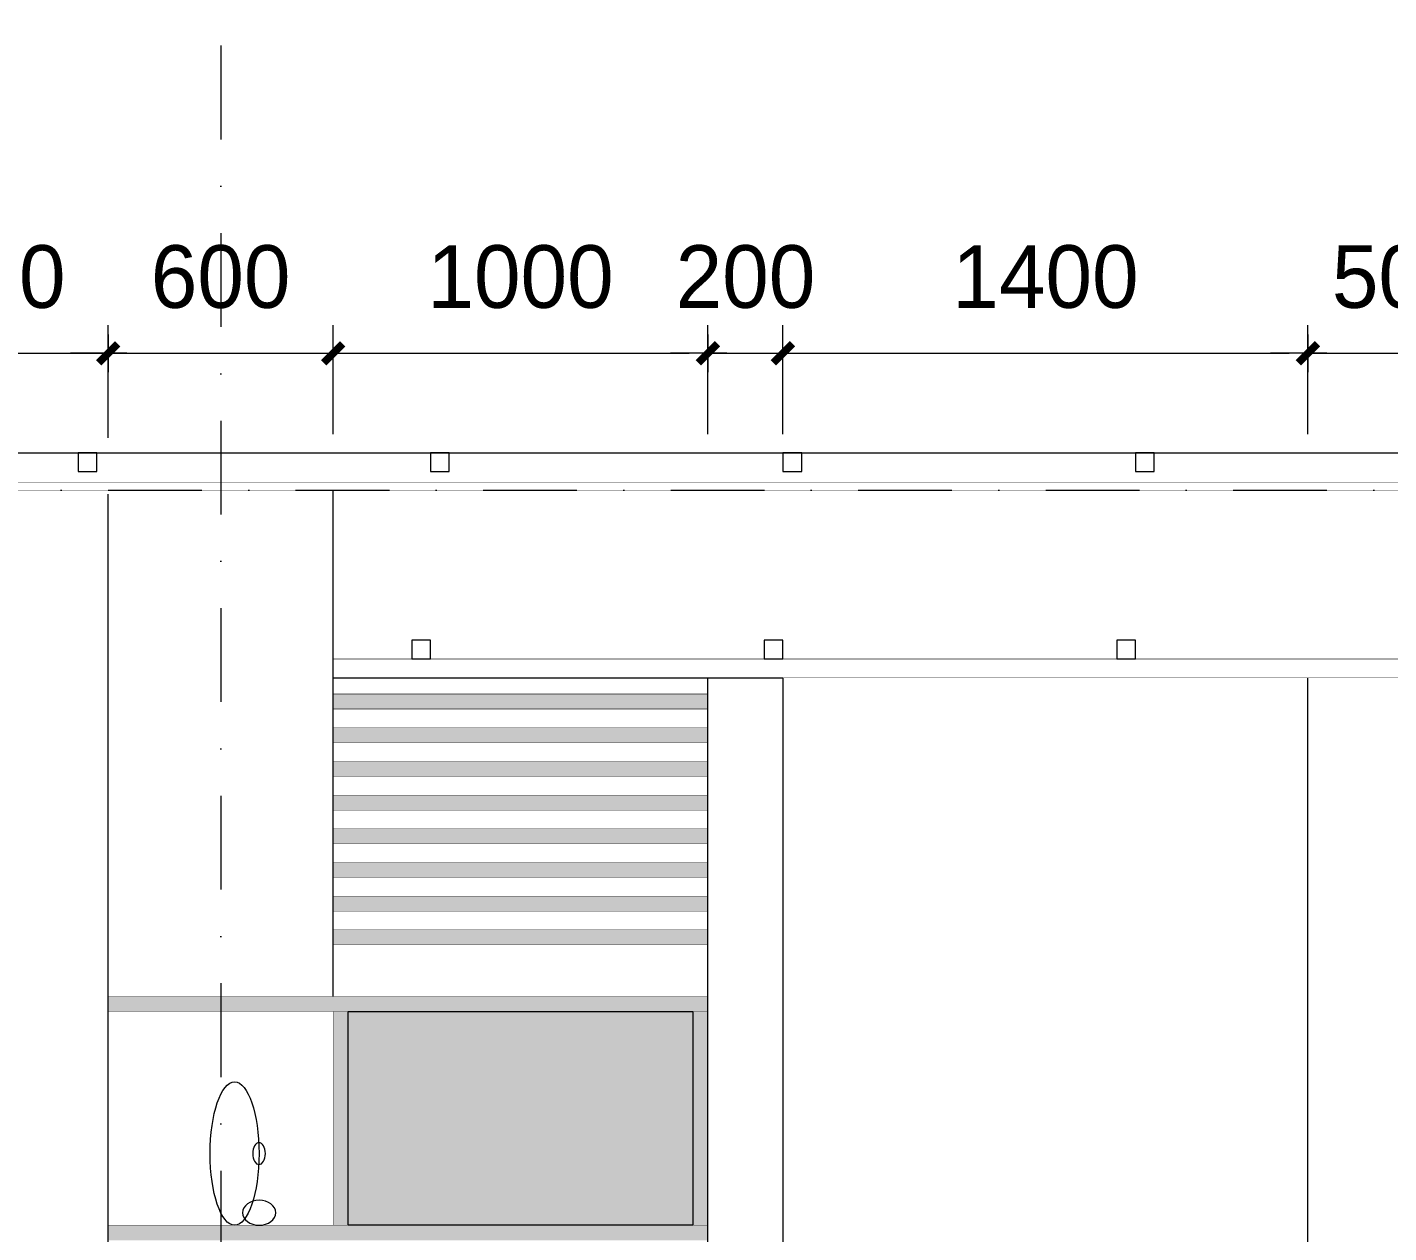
# Model space of a CAD drawing. Header units: millimetres. Extents: x 615730 to 2792744, y 139412 to 597571.
# Drawn here: x 1416297 to 1419928, y 293165 to 296380 of the extents above; entities that cross this region are included whole.
import ezdxf

# ---------------------------------------------------------------- set-up
doc = ezdxf.new("R2010")
doc.units = ezdxf.units.MM
doc.header["$MEASUREMENT"] = 0
doc.header["$PDMODE"] = 34
doc.linetypes.add('DASHDOT', pattern=[1, 0.5, -0.25, 0, -0.25])
doc.layers.get('0').update_dxf_attribs({"lineweight": 5})
doc.layers.add('H', color=252, linetype='Continuous')
doc.layers.add('noi that', color=29, linetype='Continuous')
for name, color, linetype, lineweight in [('HATCH', 42, 'Continuous', 5), ('KT', 148, 'Continuous', 18), ('NKT', 8, 'Continuous', 0), ('thay', 7, 'Continuous', 15), ('TIM TRUC', 149, 'DASHDOT', 9), ('VLIEU', 250, 'Continuous', 9)]:
    doc.layers.add(name, color=color, linetype=linetype, lineweight=lineweight)
doc.styles.add('VNI-AVO', font='vni-roms.shx')
doc.dimstyles.new('1-50b', dxfattribs={"dimtxt": 167, "dimasz": 50, "dimexe": 75, "dimexo": 150, "dimgap": 120, "dimtad": 1, "dimdec": 0, "dimzin": 12, "dimtxsty": 'VNI-AVO', "dimblk": ']', "dimcen": 0, "dimdle": 50, "dimclrd": 252, "dimclre": 252, "dimclrt": 2, "dimadec": 0, "dimazin": 0, "dimtfac": 1, "dimtdec": 0, "dimtix": 1, "dimtmove": 2, "dimatfit": 0, "dimldrblk": 'OPEN90', "dimfxl": 1, "dimlwd": -1, "dimlwe": -1, "dimarcsym": 0})

# ---------------------------------------------------------------- blocks, each defined once
blk = doc.blocks.new(']')
for p, q in [((0, 1), (0, -1)), ((1, 0), (-1, 0))]:
    blk.add_line(p, q)
at = {"color": 9, "const_width": 0.4}
blk.add_lwpolyline([(-0.509, -0.509), (0.509, 0.509)], dxfattribs=at)
blk = doc.blocks.new('*D2486')
at = {"layer": 'DEFPOINTS', "color": 0, "ltscale": 10, "transparency": 16777216}
for p in [(1416513, 295510.3), (1415913.2, 295134.9), (1416513, 295134.9)]:
    blk.add_point(p, dxfattribs=at)
at = {"layer": 'KT', "color": 252, "ltscale": 10, "transparency": 16777216}
for p, q in [((1415913.2, 295284.9), (1415913.2, 295585.3)), ((1416513, 295284.9), (1416513, 295585.3)), ((1415863.2, 295510.3), (1415813.2, 295510.3)), ((1415913.2, 295510.3), (1416513, 295510.3)), ((1416563, 295510.3), (1416613, 295510.3))]:
    blk.add_line(p, q, dxfattribs=at)
at = {"layer": 'KT', "color": 252, "ltscale": 10, "transparency": 16777216, "xscale": 50, "yscale": 50, "zscale": 50}
blk.add_blockref(']', (1415913.2, 295510.3), dxfattribs=at)
at = {"layer": 'KT', "color": 252, "ltscale": 10, "transparency": 16777216, "xscale": 50, "yscale": 50, "zscale": 50, "rotation": 180}
blk.add_blockref(']', (1416513, 295510.3), dxfattribs=at)
at = {"layer": 'KT', "color": 2, "ltscale": 10, "transparency": 16777216, "insert": (1416213.1, 295713.8), "char_height": 167, "attachment_point": 5, "style": 'VNI-AVO'}
blk.add_mtext('600', dxfattribs=at)
blk = doc.blocks.new('_Open90')
at = {"color": 0, "linetype": 'ByBlock', "lineweight": -2}
for p, q in [((0, 0), (-1, 0)), ((-0.5, 0.5), (0, 0)), ((0, 0), (-0.5, -0.5))]:
    blk.add_line(p, q, dxfattribs=at)
blk = doc.blocks.new('*D2487')
at = {"layer": 'DEFPOINTS', "color": 0, "ltscale": 10, "transparency": 16777216}
for p in [(1417113, 295510.3), (1417113, 295144.9), (1416513, 295134.9)]:
    blk.add_point(p, dxfattribs=at)
at = {"layer": 'KT', "color": 252, "ltscale": 10, "transparency": 16777216}
for p, q in [((1416513, 295284.9), (1416513, 295585.3)), ((1417113, 295294.9), (1417113, 295585.3)), ((1416463, 295510.3), (1416413, 295510.3)), ((1416513, 295510.3), (1417113, 295510.3)), ((1417163, 295510.3), (1417213, 295510.3))]:
    blk.add_line(p, q, dxfattribs=at)
at = {"layer": 'KT', "color": 252, "ltscale": 10, "transparency": 16777216, "xscale": 50, "yscale": 50, "zscale": 50}
blk.add_blockref(']', (1416513, 295510.3), dxfattribs=at)
at = {"layer": 'KT', "color": 252, "ltscale": 10, "transparency": 16777216, "xscale": 50, "yscale": 50, "zscale": 50, "rotation": 180}
blk.add_blockref(']', (1417113, 295510.3), dxfattribs=at)
at = {"layer": 'KT', "color": 2, "ltscale": 10, "transparency": 16777216, "insert": (1416813, 295713.8), "char_height": 167, "attachment_point": 5, "style": 'VNI-AVO'}
blk.add_mtext('600', dxfattribs=at)
blk = doc.blocks.new('*D2488')
at = {"layer": 'DEFPOINTS', "color": 0, "ltscale": 10, "transparency": 16777216}
for p in [(1418112.8, 295510.3), (1417113, 295144.9), (1418112.8, 295144.9)]:
    blk.add_point(p, dxfattribs=at)
at = {"layer": 'KT', "color": 252, "ltscale": 10, "transparency": 16777216}
for p, q in [((1417113, 295294.9), (1417113, 295585.3)), ((1418112.8, 295294.9), (1418112.8, 295585.3)), ((1417163, 295510.3), (1418062.8, 295510.3))]:
    blk.add_line(p, q, dxfattribs=at)
at = {"layer": 'KT', "color": 252, "ltscale": 10, "transparency": 16777216, "xscale": 50, "yscale": 50, "zscale": 50, "rotation": 180}
blk.add_blockref(']', (1417113, 295510.3), dxfattribs=at)
at = {"layer": 'KT', "color": 252, "ltscale": 10, "transparency": 16777216, "xscale": 50, "yscale": 50, "zscale": 50}
blk.add_blockref(']', (1418112.8, 295510.3), dxfattribs=at)
at = {"layer": 'KT', "color": 2, "ltscale": 10, "transparency": 16777216, "insert": (1417612.9, 295713.8), "char_height": 167, "attachment_point": 5, "style": 'VNI-AVO'}
blk.add_mtext('1000', dxfattribs=at)
blk = doc.blocks.new('*D2489')
at = {"layer": 'DEFPOINTS', "color": 0, "ltscale": 10, "transparency": 16777216}
for p in [(1418312.8, 295510.3), (1418112.8, 295144.9), (1418312.8, 295144.9)]:
    blk.add_point(p, dxfattribs=at)
at = {"layer": 'KT', "color": 252, "ltscale": 10, "transparency": 16777216}
for p, q in [((1418112.8, 295294.9), (1418112.8, 295585.3)), ((1418312.8, 295294.9), (1418312.8, 295585.3)), ((1418062.8, 295510.3), (1418012.8, 295510.3)), ((1418112.8, 295510.3), (1418312.8, 295510.3)), ((1418362.8, 295510.3), (1418412.8, 295510.3))]:
    blk.add_line(p, q, dxfattribs=at)
at = {"layer": 'KT', "color": 252, "ltscale": 10, "transparency": 16777216, "xscale": 50, "yscale": 50, "zscale": 50}
blk.add_blockref(']', (1418112.8, 295510.3), dxfattribs=at)
at = {"layer": 'KT', "color": 252, "ltscale": 10, "transparency": 16777216, "xscale": 50, "yscale": 50, "zscale": 50, "rotation": 180}
blk.add_blockref(']', (1418312.8, 295510.3), dxfattribs=at)
at = {"layer": 'KT', "color": 2, "ltscale": 10, "transparency": 16777216, "insert": (1418212.8, 295713.8), "char_height": 167, "attachment_point": 5, "style": 'VNI-AVO'}
blk.add_mtext('200', dxfattribs=at)
blk = doc.blocks.new('*D2490')
at = {"layer": 'DEFPOINTS', "color": 0, "ltscale": 10, "transparency": 16777216}
for p in [(1419713, 295510.3), (1418312.8, 295144.9), (1419713, 295144.9)]:
    blk.add_point(p, dxfattribs=at)
at = {"layer": 'KT', "color": 252, "ltscale": 10, "transparency": 16777216}
for p, q in [((1418312.8, 295294.9), (1418312.8, 295585.3)), ((1419713, 295294.9), (1419713, 295585.3)), ((1418362.8, 295510.3), (1419663, 295510.3))]:
    blk.add_line(p, q, dxfattribs=at)
at = {"layer": 'KT', "color": 252, "ltscale": 10, "transparency": 16777216, "xscale": 50, "yscale": 50, "zscale": 50, "rotation": 180}
blk.add_blockref(']', (1418312.8, 295510.3), dxfattribs=at)
at = {"layer": 'KT', "color": 252, "ltscale": 10, "transparency": 16777216, "xscale": 50, "yscale": 50, "zscale": 50}
blk.add_blockref(']', (1419713, 295510.3), dxfattribs=at)
at = {"layer": 'KT', "color": 2, "ltscale": 10, "transparency": 16777216, "insert": (1419012.9, 295713.8), "char_height": 167, "attachment_point": 5, "style": 'VNI-AVO'}
blk.add_mtext('1400', dxfattribs=at)
blk = doc.blocks.new('*D2491')
at = {"layer": 'DEFPOINTS', "color": 0, "ltscale": 10, "transparency": 16777216}
for p in [(1420213, 295510.3), (1420213, 295269.8, 279.9), (1419713, 295144.9)]:
    blk.add_point(p, dxfattribs=at)
at = {"layer": 'KT', "color": 252, "ltscale": 10, "transparency": 16777216}
for p, q in [((1419713, 295294.9), (1419713, 295585.3)), ((1420213, 295419.8), (1420213, 295585.3)), ((1419663, 295510.3), (1419613, 295510.3)), ((1419713, 295510.3), (1420213, 295510.3)), ((1420263, 295510.3), (1420313, 295510.3))]:
    blk.add_line(p, q, dxfattribs=at)
at = {"layer": 'KT', "color": 252, "ltscale": 10, "transparency": 16777216, "xscale": 50, "yscale": 50, "zscale": 50}
blk.add_blockref(']', (1419713, 295510.3), dxfattribs=at)
at = {"layer": 'KT', "color": 252, "ltscale": 10, "transparency": 16777216, "xscale": 50, "yscale": 50, "zscale": 50, "rotation": 180}
blk.add_blockref(']', (1420213, 295510.3), dxfattribs=at)
at = {"layer": 'KT', "color": 2, "ltscale": 10, "transparency": 16777216, "insert": (1419963, 295713.8), "char_height": 167, "attachment_point": 5, "style": 'VNI-AVO'}
blk.add_mtext('500', dxfattribs=at)

msp = doc.modelspace()

# ---------------------------------------------------------------- hatches: boundary and pattern name
at = {"layer": 'H', "ltscale": 10}
h = msp.add_hatch(color=253, dxfattribs=at)
h.set_gradient(color1=(173, 167, 159), color2=(173, 167, 159), one_color=1, tint=0.65)
h.paths.add_polyline_path([(1417153, 293755), (1418072.8, 293755), (1418072.8, 293185), (1417153, 293185)])
at = {"layer": 'VLIEU', "ltscale": 10}
h = msp.add_hatch(color=254, dxfattribs=at)
h.set_gradient(color1=(227, 225, 222), color2=(194, 190, 183), one_color=1, tint=0.74)
h.paths.add_polyline_path([(1418112.8, 294601.7), (1418112.8, 294561.7), (1417113, 294561.7), (1417113, 294601.7)])
h = msp.add_hatch(color=254, dxfattribs=at)
h.set_gradient(color1=(227, 225, 222), color2=(194, 190, 183), one_color=1, tint=0.74)
h.paths.add_polyline_path([(1418112.8, 294511.8), (1418112.8, 294471.8), (1417113, 294471.8), (1417113, 294511.8)])
h = msp.add_hatch(color=254, dxfattribs=at)
h.set_gradient(color1=(227, 225, 222), color2=(194, 190, 183), one_color=1, tint=0.74)
h.paths.add_polyline_path([(1418112.8, 294422), (1418112.8, 294382), (1417113, 294382), (1417113, 294422)])
h = msp.add_hatch(color=254, dxfattribs=at)
h.set_gradient(color1=(227, 225, 222), color2=(194, 190, 183), one_color=1, tint=0.74)
h.paths.add_polyline_path([(1418112.8, 294332.2), (1418112.8, 294292.2), (1417113, 294292.2), (1417113, 294332.2)])
h = msp.add_hatch(color=254, dxfattribs=at)
h.set_gradient(color1=(227, 225, 222), color2=(194, 190, 183), one_color=1, tint=0.74)
h.paths.add_polyline_path([(1418112.8, 294242.4), (1418112.8, 294202.4), (1417113, 294202.4), (1417113, 294242.4)])
h = msp.add_hatch(color=254, dxfattribs=at)
h.set_gradient(color1=(227, 225, 222), color2=(194, 190, 183), one_color=1, tint=0.74)
h.paths.add_polyline_path([(1418112.8, 294152.6), (1418112.8, 294112.6), (1417113, 294112.6), (1417113, 294152.6)])
h = msp.add_hatch(color=254, dxfattribs=at)
h.set_gradient(color1=(227, 225, 222), color2=(194, 190, 183), one_color=1, tint=0.74)
h.paths.add_polyline_path([(1418112.8, 294062.7), (1418112.8, 294022.7), (1417113, 294022.7), (1417113, 294062.7)])
h = msp.add_hatch(color=254, dxfattribs=at)
h.set_gradient(color1=(227, 225, 222), color2=(194, 190, 183), one_color=1, tint=0.74)
h.paths.add_polyline_path([(1418112.8, 293972.9), (1418112.8, 293932.9), (1417113, 293932.9), (1417113, 293972.9)])
h = msp.add_hatch(color=251, dxfattribs=at)
h.set_gradient(color1=(80, 75, 68), one_color=1, tint=1)
h.paths.add_polyline_path([(1418112.8, 293795), (1416513, 293795), (1416513, 293755), (1418112.8, 293755)])
h = msp.add_hatch(color=254, dxfattribs=at)
h.set_gradient(color1=(227, 225, 222), color2=(194, 190, 183), one_color=1, tint=0.74)
h.paths.add_polyline_path([(1417113, 293755), (1417153, 293755), (1417153, 293185), (1417113, 293185)])
h = msp.add_hatch(color=254, dxfattribs=at)
h.set_gradient(color1=(227, 225, 222), color2=(194, 190, 183), one_color=1, tint=0.74)
h.paths.add_polyline_path([(1418072.8, 293755), (1418112.8, 293755), (1418112.8, 293185), (1418072.8, 293185)])
h = msp.add_hatch(color=251, dxfattribs=at)
h.set_gradient(color1=(80, 75, 68), one_color=1, tint=1)
h.paths.add_polyline_path([(1418112.8, 293185), (1416513, 293185), (1416513, 293145), (1418112.8, 293145)])

# ---------------------------------------------------------------- linework, layer by layer
at = {"layer": 'HATCH'}
for p, q in [((1417113, 293795), (1417113, 295144.9)), ((1416513, 290745), (1416513, 295134.9)), ((1419713, 290745), (1419713, 294644.9))]:
    msp.add_line(p, q, dxfattribs=at)
msp.add_lwpolyline([(1418112.8, 294644.9), (1418312.8, 294644.9), (1418312.8, 290745), (1418112.8, 290745)], close=True, dxfattribs=at)
at = {"layer": 'NKT', "linetype": 'Continuous'}
msp.add_ellipse((1416850.3, 293376.2), major_axis=(0, -191.2), ratio=0.341295, start_param=-1.570796, end_param=4.712389, dxfattribs=at)
at = {"layer": 'NKT', "linetype": 'Continuous', "extrusion": (0, 0, -1)}
for centre, major_axis, ratio in [((1416915.5, 293376.2), (0, -29.3), 0.574729), ((1416915.7, 293218.3), (44.2, 0), 0.75491)]:
    msp.add_ellipse(centre, major_axis=major_axis, ratio=ratio, dxfattribs=at)
at = {"layer": 'noi that', "ltscale": 10, "const_width": 1}
for points in [[(1411712.7, 295165), (1422812.8, 295164.9)], [(1411712.7, 295145), (1422812.8, 295144.9)], [(1422812.8, 294695.1), (1417113, 294695.1)], [(1422812.8, 294644.9), (1417113, 294644.9)], [(1416513, 293795), (1418112.8, 293795)], [(1416513, 293755), (1418112.8, 293755)], [(1416513, 293185), (1418112.8, 293185)]]:
    msp.add_lwpolyline(points, dxfattribs=at)
for points in [[(1418112.8, 294601.7), (1418112.8, 294561.7), (1417113, 294561.7), (1417113, 294601.7)], [(1418112.8, 294511.8), (1418112.8, 294471.8), (1417113, 294471.8), (1417113, 294511.8)], [(1418112.8, 294422), (1418112.8, 294382), (1417113, 294382), (1417113, 294422)], [(1418112.8, 294332.2), (1418112.8, 294292.2), (1417113, 294292.2), (1417113, 294332.2)], [(1418112.8, 294242.4), (1418112.8, 294202.4), (1417113, 294202.4), (1417113, 294242.4)], [(1418112.8, 294152.6), (1418112.8, 294112.6), (1417113, 294112.6), (1417113, 294152.6)], [(1418112.8, 294062.7), (1418112.8, 294022.7), (1417113, 294022.7), (1417113, 294062.7)], [(1418112.8, 293972.9), (1418112.8, 293932.9), (1417113, 293932.9), (1417113, 293972.9)], [(1417113, 293755), (1417153, 293755), (1417153, 293185), (1417113, 293185)], [(1418072.8, 293755), (1418112.8, 293755), (1418112.8, 293185), (1418072.8, 293185)]]:
    msp.add_lwpolyline(points, close=True, dxfattribs=at)
at = {"layer": 'thay'}
for points, elevation in [([(1416432.8, 295195.1), (1416482.8, 295195.1), (1416482.8, 295245.1), (1416432.8, 295245.1)], 598.4), ([(1417372.8, 295195.1), (1417422.8, 295195.1), (1417422.8, 295245.1), (1417372.8, 295245.1)], 199.5), ([(1418312.8, 295195.1), (1418362.8, 295195.1), (1418362.8, 295245.1), (1418312.8, 295245.1)], 199.5), ([(1419252.8, 295195.1), (1419302.8, 295195.1), (1419302.8, 295245.1), (1419252.8, 295245.1)], 199.5), ([(1417322.8, 294695.1), (1417372.8, 294695.1), (1417372.8, 294745.1), (1417322.8, 294745.1)], 598.4), ([(1418262.8, 294695.1), (1418312.8, 294695.1), (1418312.8, 294745.1), (1418262.8, 294745.1)], 2393.5), ([(1419202.8, 294695.1), (1419252.8, 294695.1), (1419252.8, 294745.1), (1419202.8, 294745.1)], 1795.1)]:
    msp.add_lwpolyline(points, close=True, dxfattribs=dict(at, elevation=elevation))
at = {"layer": 'TIM TRUC', "ltscale": 500}
for p, q in [((1416813.2, 299831.5), (1416813.2, 287548.1)), ((1399509.6, 295144.9), (1424900.4, 295144.9))]:
    msp.add_line(p, q, dxfattribs=at)
at = {"layer": 'VLIEU'}
msp.add_line((1411712.7, 295245.1, -0.3), (1422812.8, 295245.1), dxfattribs=at)
at = {"layer": 'VLIEU', "ltscale": 10}
msp.add_line((1417113, 294644.9), (1418112.8, 294644.9), dxfattribs=at)
msp.add_lwpolyline([(1417153, 293755), (1418072.8, 293755), (1418072.8, 293185), (1417153, 293185)], close=True, dxfattribs=at)

# ---------------------------------------------------------------- dimensions: what is measured, and where the dimension line sits
at = {"layer": 'KT', "ltscale": 10}
for base, p1, p2, picture, middle in [((1416513, 295510.3), (1415913.2, 295134.9), (1416513, 295134.9), '*D2486', (1416213.1, 295713.8)), ((1417113, 295510.3), (1416513, 295134.9), (1417113, 295144.9), '*D2487', (1416813, 295713.8)), ((1418112.8, 295510.3), (1417113, 295144.9), (1418112.8, 295144.9), '*D2488', (1417612.9, 295713.8)), ((1418312.8, 295510.3), (1418112.8, 295144.9), (1418312.8, 295144.9), '*D2489', (1418212.8, 295713.8)), ((1419713, 295510.3), (1418312.8, 295144.9), (1419713, 295144.9), '*D2490', (1419012.9, 295713.8)), ((1420213, 295510.3), (1419713, 295144.9), (1420213, 295269.8, 279.9), '*D2491', (1419963, 295713.8))]:
    dim = msp.add_linear_dim(base=base, p1=p1, p2=p2, dimstyle='1-50b', dxfattribs=at)
    dim.commit()
    dim.dimension.update_dxf_attribs({"geometry": picture, "text_midpoint": middle})

doc.saveas('drawing.dxf')
